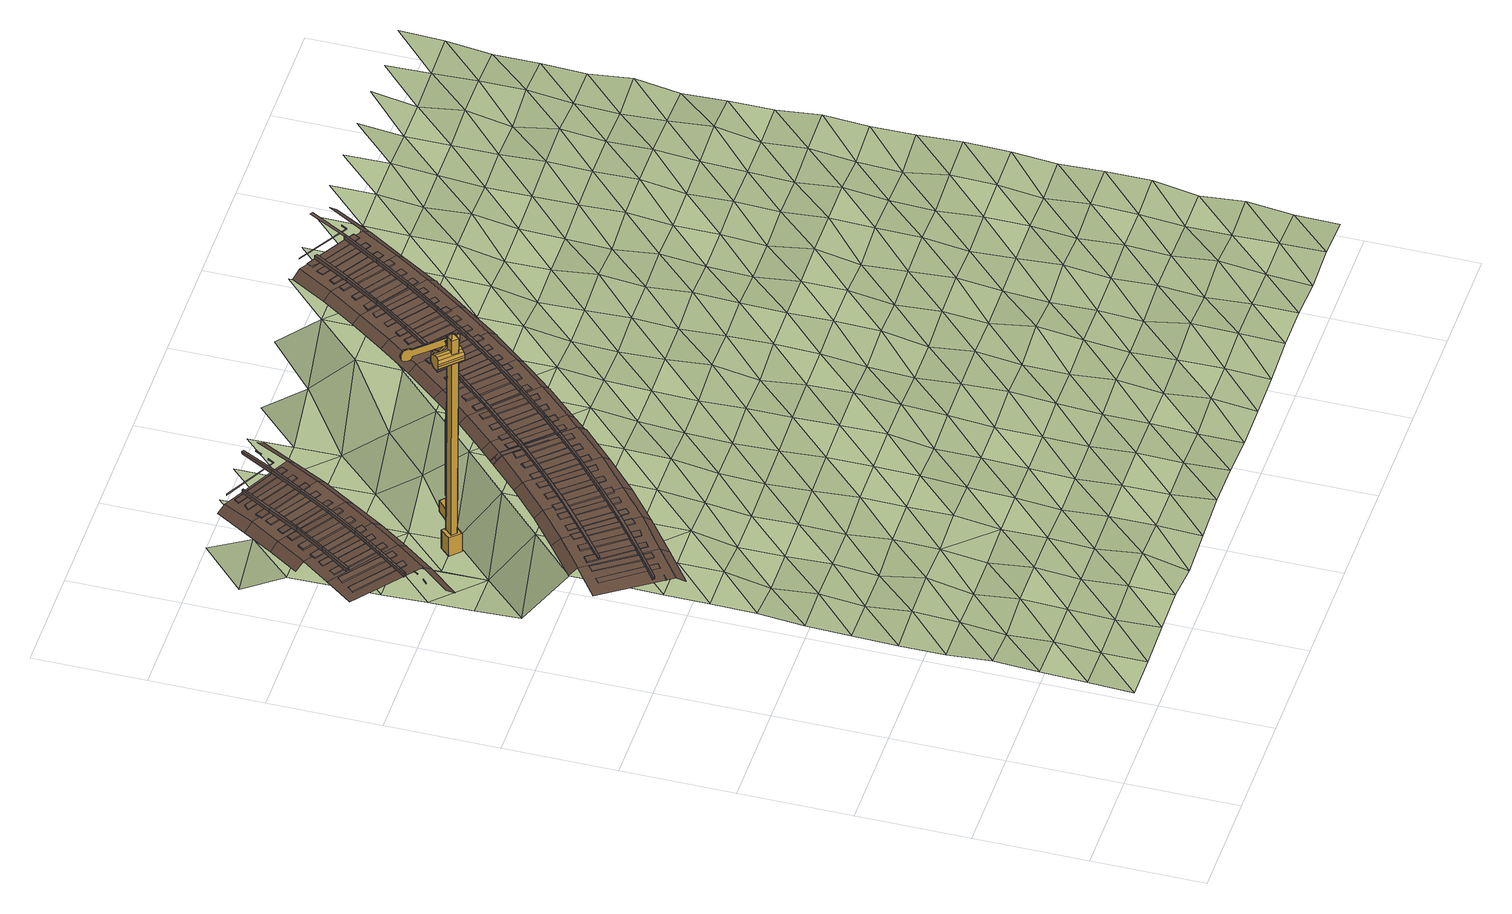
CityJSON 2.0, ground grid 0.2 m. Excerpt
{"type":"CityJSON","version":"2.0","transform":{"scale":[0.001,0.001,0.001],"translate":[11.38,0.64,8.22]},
"CityObjects":{
"cityfurniture1":{"type":"CityFurniture","attributes":{"function":"1090"},"geometry":[{"type":"MultiSurface","lod":"3","boundaries":[[[0,1,2,3]],[[1,0,4,5]],[[3,2,6,7]],[[2,1,5,6]],[[3,7,4,0]],[[8,9,10,11]],[[12,13,14,15]],[[13,8,11,14]],[[12,15,10,9]],[[16,17,18,19]],[[19,18,20,21]],[[22,23,21,20]],[[23,16,19,21]],[[22,20,18,17]],[[15,14,23,22]],[[15,22,17,10]],[[11,10,17,16]],[[7,12,9,4]],[[14,11,16,23]],[[6,5,8,13]],[[5,4,9,8]],[[7,6,13,12]],[[24,25,26,27]],[[28,29,30,31]],[[27,26,32,33]],[[34,35,29,28]],[[33,36,30,29,35,37,24,27]],[[34,28,31,38,32,26,25,39]],[[33,32,38,36]],[[39,37,35,34]],[[36,38,31,30]],[[25,24,37,39]],[[40,41,42,43]],[[44,45,42,41]],[[44,46,47,45]],[[46,40,43,47]],[[43,42,45,47]],[[40,46,44,41]],[[48,49,50,51]],[[51,50,52,53]],[[54,55,56,57]],[[58,59,55,54]],[[53,52,60,61]],[[53,61,56,55,59,62,48,51]],[[58,54,57,60,52,50,49,63]],[[61,60,57,56]],[[63,62,59,58]],[[49,48,62,63]],[[64,65,66,67]],[[65,68,69,66]],[[70,69,68,71]],[[64,71,68,65]],[[67,66,69,70]],[[67,70,71,64]],[[72,73,74,41]],[[72,75,76,73]],[[75,77,78,76]],[[77,41,74,78]],[[73,76,78,74]],[[72,41,77,75]],[[79,80,81,82]],[[83,81,82,84]],[[85,80,81,83]],[[86,79,80,85]],[[84,82,79,86]],[[87,88,89,90]],[[88,87,91,92]],[[92,91,93,94]],[[90,89,94,93]],[[89,88,92,94]],[[90,93,91,87]],[[95,96,97,98]],[[99,100,96,95]],[[101,102,100,99]],[[103,104,102,101]],[[104,103,105,106]],[[106,105,107,108]],[[108,107,109,110]],[[110,109,111,112]],[[112,111,113,114]],[[113,115,116,114]],[[116,115,117,118]],[[118,117,119,120]],[[121,122,120,119]],[[123,122,121,124]],[[125,126,123,124]],[[98,97,126,125]],[[116,118,120,122,123,126,97,96,100,102,104,106,108,110,112,114]],[[124,121,119,117,115,113,111,109,107,105,103,101,99,95,98,125]],[[86,127,84]],[[84,127,83]],[[83,127,85]],[[85,127,86]],[[128,129,130,131]],[[132,128,131,133]],[[134,132,133,135]],[[136,134,135,137]],[[137,138,139,136]],[[138,140,141,139]],[[140,142,143,141]],[[142,144,145,143]],[[144,146,147,145]],[[146,148,149,147]],[[148,150,151,149]],[[150,152,153,151]],[[154,153,152,155]],[[156,154,155,157]],[[158,156,157,159]],[[129,158,159,130]],[[157,155,152,150,148,146,144,142,140,138,137,135,133,131,130,159]],[[149,151,153,154,156,158,129,128,132,134,136,139,141,143,145,147]],[[160,161,162,163]],[[164,165,166,167]],[[167,166,168,169]],[[170,171,165,164]],[[172,173,171,170]],[[174,175,176,177]],[[178,179,180,181]],[[177,176,182,183]],[[184,185,162,161]],[[186,187,188,189]],[[190,164,167,191]],[[191,167,169,192]],[[193,194,195,196]],[[197,186,189,198]],[[199,200,201,202]],[[203,178,181,204]],[[205,195,194,206]],[[175,207,176]],[[176,207,208,182]],[[209,210,211,212]],[[213,172,170,214]],[[215,216,217,218]],[[214,170,164,190]],[[219,220,221,222]],[[216,223,224,217]],[[225,199,202,226]],[[223,227,228,224]],[[200,209,212,201]],[[229,225,226,230]],[[227,205,206,228]],[[198,229,230,197]],[[231,232,220,219]],[[204,181,233,234]],[[192,169,178,203]],[[184,235,236,237,213,214,190,191,192,203,204,234,208,207,175,238,185],[206,194,193,210,209,200,199,225,229,198,189,188,218,217,224,228],[232,239,240,241,242,221,220]],[[234,233,182,208]],[[243,237,236]],[[210,193,196,211]],[[244,245,241,240]],[[172,213,237,243]],[[169,168,179,178]],[[181,180,246,233]],[[233,246,183,182]],[[247,243,236,248]],[[173,172,243,247]],[[238,249,162,185]],[[249,238,175]],[[222,242,241,245]],[[242,222,221]],[[163,250,174,177,183,246,180,179,168,166,165,171,173,247,248,251,160]],[[249,250,163,162]],[[250,249,175,174]],[[251,252,161,160]],[[252,251,248,236]],[[252,235,184,161]],[[235,252,236]],[[239,231,244,240]],[[231,219,222,245,244]],[[231,239,232]],[[215,187,186,197,230,226,202,201,212,211,196,195,205,227,223,216]],[[218,188,187,215]],[[253,254,255,256]],[[257,258,259,260]],[[256,255,261,262]],[[263,264,258,257]],[[256,262,265,259,258,264,266,253]],[[257,260,267,261,255,254,268,263]],[[262,261,265]],[[261,267,265]],[[268,266,264,263]],[[260,259,265,267]],[[266,268,254,253]],[[269,270,271,272,273,274,275,276]],[[270,277,278,271]],[[279,280,278,277,281,282,283,284]],[[276,282,281,269]],[[269,281,277,270]],[[284,274,273,279]],[[275,283,282,276]],[[283,275,274,284]],[[280,272,271,278]],[[279,273,272,280]]]}]},
"terrain1":{"type":"TINRelief","geometry":[{"type":"CompositeSurface","lod":"3","boundaries":[[[285,286,287]],[[285,287,288]],[[289,290,286]],[[285,289,286]],[[291,292,290]],[[291,290,289]],[[293,294,292]],[[295,285,288]],[[293,292,291]],[[296,297,294]],[[295,288,298]],[[299,289,285]],[[296,294,293]],[[300,301,297]],[[299,285,295]],[[302,291,289]],[[300,297,296]],[[303,304,301]],[[299,302,289]],[[305,293,291]],[[306,295,298]],[[303,301,300]],[[307,308,304]],[[305,291,302]],[[309,296,293]],[[306,298,310]],[[311,299,295]],[[303,307,304]],[[312,313,308]],[[309,293,305]],[[314,300,296]],[[311,295,306]],[[315,302,299]],[[312,308,307]],[[316,317,313]],[[314,296,309]],[[318,303,300]],[[315,299,311]],[[319,305,302]],[[316,313,312]],[[320,321,317]],[[322,306,310]],[[318,300,314]],[[323,307,303]],[[315,319,302]],[[324,309,305]],[[316,320,317]],[[322,310,325]],[[326,327,321]],[[328,311,306]],[[323,303,318]],[[329,312,307]],[[324,305,319]],[[330,314,309]],[[326,321,320]],[[322,328,306]],[[331,332,327]],[[333,315,311]],[[323,329,307]],[[334,316,312]],[[330,309,324]],[[335,318,314]],[[331,327,326]],[[333,311,328]],[[336,337,332]],[[320,316,334]],[[338,319,315]],[[334,312,329]],[[339,322,325]],[[335,314,330]],[[336,340,337]],[[338,324,319]],[[341,323,318]],[[331,336,332]],[[338,315,333]],[[342,339,325]],[[343,326,320]],[[328,322,344]],[[320,334,345]],[[341,318,335]],[[346,329,323]],[[347,348,340]],[[349,330,324]],[[345,343,320]],[[344,322,339]],[[324,338,350]],[[351,331,326]],[[352,333,328]],[[340,336,347]],[[346,323,341]],[[353,334,329]],[[349,324,350]],[[354,355,348]],[[356,335,330]],[[351,326,343]],[[352,328,344]],[[357,336,331]],[[358,338,333]],[[346,353,329]],[[347,336,359]],[[360,339,342]],[[361,345,334]],[[354,348,347]],[[356,330,349]],[[362,363,355]],[[364,341,335]],[[357,331,351]],[[358,333,352]],[[46,359,336]],[[365,350,338]],[[361,334,353]],[[360,342,366]],[[367,344,339]],[[343,345,368]],[[362,355,354]],[[364,335,356]],[[369,370,363]],[[371,346,341]],[[357,46,336]],[[365,338,358]],[[372,347,359]],[[368,351,343]],[[373,349,350]],[[360,367,339]],[[368,345,361]],[[374,352,344]],[[362,369,363]],[[371,341,364]],[[372,354,347]],[[375,353,346]],[[372,359,46]],[[365,373,350]],[[376,356,349]],[[374,344,367]],[[377,358,352]],[[378,357,351]],[[379,370,369]],[[375,346,371]],[[380,351,368]],[[381,360,366]],[[382,361,353]],[[376,349,373]],[[383,362,354]],[[384,364,356]],[[354,372,385]],[[377,352,374]],[[378,351,380]],[[386,365,358]],[[387,46,357]],[[375,382,353]],[[381,366,388]],[[389,367,360]],[[390,368,361]],[[383,354,385]],[[384,356,376]],[[391,369,362]],[[392,371,364]],[[386,358,377]],[[387,357,378]],[[393,372,46]],[[394,373,365]],[[389,360,381]],[[390,361,382]],[[395,374,367]],[[396,380,368]],[[391,362,383]],[[392,364,384]],[[397,375,371]],[[393,46,387]],[[394,365,386]],[[398,385,372]],[[399,376,373]],[[396,368,390]],[[389,395,367]],[[400,377,374]],[[401,378,380]],[[391,402,369]],[[397,371,392]],[[403,381,388]],[[404,382,375]],[[398,372,393]],[[394,399,373]],[[405,384,376]],[[406,383,385]],[[378,401,387]],[[400,374,395]],[[396,401,380]],[[407,386,377]],[[404,375,397]],[[403,388,408]],[[409,389,381]],[[406,391,383]],[[410,390,382]],[[405,376,399]],[[398,406,385]],[[411,392,384]],[[407,377,400]],[[412,393,387]],[[413,394,386]],[[409,381,403]],[[404,410,382]],[[387,401,414]],[[415,395,389]],[[416,396,390]],[[411,384,405]],[[417,397,392]],[[412,387,414]],[[391,406,418]],[[413,386,407]],[[419,398,393]],[[420,399,394]],[[401,396,416]],[[416,390,410]],[[415,389,409]],[[421,400,395]],[[417,392,411]],[[391,418,422]],[[423,403,408]],[[424,404,397]],[[412,419,393]],[[420,394,413]],[[425,405,399]],[[406,398,426]],[[427,414,401]],[[415,421,395]],[[428,407,400]],[[424,397,417]],[[423,408,429]],[[401,416,427]],[[430,409,403]],[[431,410,404]],[[426,418,406]],[[426,398,419]],[[420,425,399]],[[432,411,405]],[[428,400,421]],[[433,412,414]],[[434,413,407]],[[430,403,423]],[[414,427,435]],[[431,404,424]],[[436,416,410]],[[437,415,409]],[[405,425,432]],[[438,417,411]],[[433,414,435]],[[434,407,428]],[[418,426,439]],[[440,419,412]],[[441,420,413]],[[431,436,410]],[[437,409,430]],[[442,421,415]],[[443,427,416]],[[438,411,432]],[[444,418,439]],[[445,423,429]],[[446,424,417]],[[433,440,412]],[[441,413,434]],[[447,425,420]],[[426,419,448]],[[443,435,427]],[[442,415,437]],[[443,416,436]],[[449,428,421]],[[446,417,438]],[[445,429,450]],[[451,430,423]],[[452,431,424]],[[448,419,440]],[[447,420,441]],[[453,432,425]],[[454,439,426]],[[442,449,421]],[[455,433,435]],[[456,434,428]],[[451,423,445]],[[435,443,457]],[[452,424,446]],[[458,436,431]],[[459,437,430]],[[454,426,448]],[[447,453,425]],[[460,438,432]],[[435,457,455]],[[456,428,449]],[[461,440,433]],[[462,441,434]],[[459,430,451]],[[458,431,452]],[[463,442,437]],[[464,443,436]],[[460,432,453]],[[465,439,454]],[[466,445,450]],[[467,446,438]],[[461,433,455]],[[462,434,456]],[[468,448,440]],[[469,447,441]],[[463,437,459]],[[458,464,436]],[[470,449,442]],[[471,457,443]],[[467,438,460]],[[472,466,450]],[[473,451,445]],[[474,452,446]],[[461,468,440]],[[469,441,462]],[[475,454,448]],[[476,453,447]],[[463,470,442]],[[471,443,464]],[[477,455,457]],[[478,456,449]],[[473,445,466]],[[474,446,467]],[[479,458,452]],[[480,459,451]],[[475,448,468]],[[476,447,469]],[[481,460,453]],[[477,457,471]],[[478,449,470]],[[482,461,455]],[[483,462,456]],[[479,452,474]],[[480,451,473]],[[484,463,459]],[[485,464,458]],[[476,481,453]],[[486,454,475]],[[487,466,472]],[[488,467,460]],[[482,455,477]],[[483,456,478]],[[489,468,461]],[[490,469,462]],[[484,459,480]],[[485,458,479]],[[491,470,463]],[[492,471,464]],[[488,460,481]],[[487,472,493]],[[494,473,466]],[[489,475,468]],[[495,474,467]],[[489,461,482]],[[462,483,490]],[[496,476,469]],[[491,463,484]],[[485,492,464]],[[497,477,471]],[[498,478,470]],[[487,494,466]],[[495,467,488]],[[499,480,473]],[[500,479,474]],[[496,469,490]],[[501,481,476]],[[497,471,492]],[[475,489,502]],[[491,498,470]],[[503,482,477]],[[504,483,478]],[[499,473,494]],[[500,474,495]],[[505,484,480]],[[506,485,479]],[[501,476,496]],[[507,475,502]],[[508,487,493]],[[509,488,481]],[[503,477,497]],[[504,478,498]],[[510,489,482]],[[511,490,483]],[[505,480,499]],[[506,479,500]],[[512,491,484]],[[513,492,485]],[[501,509,481]],[[508,493,514]],[[515,494,487]],[[516,495,488]],[[510,482,503]],[[511,483,504]],[[502,489,517]],[[518,496,490]],[[512,484,505]],[[513,485,506]],[[519,497,492]],[[520,498,491]],[[515,487,508]],[[516,488,509]],[[521,500,495]],[[522,499,494]],[[517,489,510]],[[518,490,511]],[[523,501,496]],[[513,519,492]],[[520,491,512]],[[524,503,497]],[[525,504,498]],[[521,495,516]],[[515,522,494]],[[526,505,499]],[[527,506,500]],[[523,496,518]],[[517,528,502]],[[529,508,514]],[[530,509,501]],[[524,497,519]],[[520,525,498]],[[531,511,504]],[[532,510,503]],[[526,499,522]],[[527,500,521]],[[533,512,505]],[[534,513,506]],[[530,501,523]],[[529,514,535]],[[536,515,508]],[[537,516,509]],[[532,503,524]],[[531,504,525]],[[538,518,511]],[[539,517,510]],[[533,505,526]],[[534,506,527]],[[540,519,513]],[[541,520,512]],[[536,508,529]],[[530,537,509]],[[542,522,515]],[[543,521,516]],[[538,511,531]],[[539,510,532]],[[544,523,518]],[[540,513,534]],[[541,512,533]],[[545,524,519]],[[546,525,520]],[[542,515,536]],[[543,516,537]],[[547,526,522]],[[548,527,521]],[[544,518,538]],[[549,517,539]],[[550,529,535]],[[551,530,523]],[[540,545,519]],[[546,520,541]],[[552,532,524]],[[553,531,525]],[[542,547,522]],[[548,521,543]],[[554,533,526]],[[555,534,527]],[[551,523,544]],[[550,535,556]],[[557,536,529]],[[558,537,530]],[[552,524,545]],[[546,553,525]],[[559,539,532]],[[560,538,531]],[[554,526,547]],[[555,527,548]],[[561,540,534]],[[562,541,533]],[[557,529,550]],[[558,530,551]],[[563,543,537]],[[564,542,536]],[[559,532,552]],[[560,531,553]],[[565,544,538]],[[561,534,555]],[[562,533,554]],[[566,545,540]],[[567,546,541]],[[558,563,537]],[[564,536,557]],[[568,547,542]],[[569,548,543]],[[565,538,560]],[[539,559,570]],[[571,551,544]],[[566,540,561]],[[567,541,562]],[[572,553,546]],[[573,552,545]],[[568,542,564]],[[569,543,563]],[[574,554,547]],[[575,555,548]],[[571,544,565]],[[576,558,551]],[[566,573,545]],[[572,546,567]],[[577,560,553]],[[578,559,552]],[[568,574,547]],[[575,548,569]],[[579,561,555]],[[580,562,554]],[[571,576,551]],[[581,563,558]],[[572,577,553]],[[578,552,573]],[[582,565,560]],[[579,555,575]],[[580,554,574]],[[583,566,561]],[[584,567,562]],[[581,558,576]],[[585,569,563]],[[582,560,577]],[[586,559,578]],[[587,571,565]],[[583,561,579]],[[584,562,580]],[[588,573,566]],[[589,572,567]],[[581,585,563]],[[590,575,569]],[[587,565,582]],[[576,571,591]],[[588,566,583]],[[589,567,584]],[[592,578,573]],[[593,577,572]],[[590,569,585]],[[594,579,575]],[[591,571,587]],[[595,581,576]],[[588,592,573]],[[593,572,589]],[[596,582,577]],[[594,575,590]],[[597,583,579]],[[595,576,591]],[[598,585,581]],[[593,596,577]],[[599,578,592]],[[600,587,582]],[[597,579,594]],[[601,588,583]],[[598,581,595]],[[602,590,585]],[[600,582,596]],[[603,591,587]],[[601,583,597]],[[604,592,588]],[[598,602,585]],[[605,594,590]],[[603,587,600]],[[606,595,591]],[[604,588,601]],[[605,590,602]],[[607,597,594]],[[606,591,603]],[[608,598,595]],[[604,609,592]],[[607,594,605]],[[610,601,597]],[[608,595,606]],[[611,602,598]],[[610,597,607]],[[612,604,601]],[[611,598,608]],[[613,605,602]],[[612,601,610]],[[611,613,602]],[[614,607,605]],[[615,604,612]],[[614,605,613]],[[616,610,607]],[[616,607,614]],[[617,612,610]],[[617,610,616]],[[618,612,617]]]}]},
"railway1":{"type":"Railway","attributes":{"function":"1855"},"geometry":[{"type":"MultiSurface","lod":"3","boundaries":[[[619,620,621,622]],[[623,624,625,626]],[[627,628,629,630]],[[631,632,626,625]],[[633,631,625,624]],[[634,635,636,637]],[[638,634,637,639]],[[640,638,639,641]],[[642,643,644,645]],[[645,644,646,647]],[[648,627,630,649]],[[650,651,652,653]],[[654,655,647,646]],[[643,654,646,644]],[[651,656,657,652]],[[658,659,660,628]],[[652,657,661,653]],[[662,650,653,661]],[[663,664,665,666]],[[667,668,669,670]],[[671,667,670,672]],[[673,671,672,674]],[[656,662,661,657]],[[664,675,676,665]],[[677,658,628,627]],[[665,676,678,666]],[[679,663,666,678]],[[680,681,682,683]],[[684,685,635,634]],[[686,684,634,638]],[[687,686,638,640]],[[675,679,678,676]],[[681,688,689,682]],[[690,677,627,648]],[[682,689,691,683]],[[692,693,694,695]],[[696,680,683,691]],[[697,698,659,658]],[[693,699,700,694]],[[696,691,689,688]],[[694,700,701,695]],[[702,692,695,701]],[[703,704,668,667]],[[705,706,707,708]],[[709,703,667,671]],[[710,709,671,673]],[[711,697,658,677]],[[699,702,701,700]],[[706,712,713,707]],[[707,713,714,708]],[[715,716,717,718]],[[719,705,708,714]],[[720,721,685,684]],[[722,720,684,686]],[[723,722,686,687]],[[716,724,725,717]],[[726,711,677,690]],[[712,719,714,713]],[[717,725,727,718]],[[728,729,698,697]],[[730,731,732,733]],[[734,715,718,727]],[[731,735,736,732]],[[724,734,727,725]],[[737,738,704,703]],[[739,737,703,709]],[[740,739,709,710]],[[732,736,741,733]],[[742,743,744,745]],[[746,730,733,741]],[[747,728,697,711]],[[743,748,749,744]],[[735,746,741,736]],[[750,751,752,753]],[[754,755,721,720]],[[744,749,756,745]],[[757,754,720,722]],[[758,757,722,723]],[[759,742,745,756]],[[760,747,711,726]],[[751,761,762,752]],[[763,764,729,728]],[[752,762,765,753]],[[748,759,756,749]],[[766,767,768,769]],[[770,750,753,765]],[[771,772,738,737]],[[773,771,737,739]],[[774,773,739,740]],[[767,775,776,768]],[[761,770,765,762]],[[768,776,777,769]],[[778,779,780,781]],[[782,763,728,747]],[[783,766,769,777]],[[784,785,786,787]],[[779,788,789,780]],[[790,791,792,793]],[[794,795,755,754]],[[796,794,754,757]],[[775,783,777,776]],[[797,796,757,758]],[[780,789,798,781]],[[799,778,781,798]],[[787,786,800,801]],[[802,803,804,805]],[[806,802,805,807]],[[808,806,807,809]],[[810,782,747,760]],[[764,763,782,810]],[[811,812,813,814]],[[791,815,816,792]],[[792,816,817,793]],[[788,799,798,789]],[[818,784,787,801]],[[819,790,793,817]],[[820,821,785,784]],[[812,822,823,813]],[[824,825,826,827]],[[828,829,830,831]],[[832,828,831,833]],[[834,832,833,835]],[[813,823,836,814]],[[815,819,817,816]],[[837,811,814,836]],[[838,839,803,802]],[[840,838,802,806]],[[841,818,801,800]],[[842,840,806,808]],[[825,843,844,826]],[[845,846,847,848]],[[826,844,849,827]],[[822,837,836,823]],[[850,824,827,849]],[[851,820,784,818]],[[852,853,854,855]],[[846,856,857,847]],[[847,857,858,848]],[[859,860,829,828]],[[843,850,849,844]],[[861,859,828,832]],[[862,861,832,834]],[[863,864,821,820]],[[865,845,848,858]],[[853,866,867,854]],[[868,869,870,871]],[[854,867,872,855]],[[873,851,818,841]],[[874,852,855,872]],[[856,865,858,857]],[[875,876,839,838]],[[877,875,838,840]],[[878,877,840,842]],[[869,879,880,870]],[[881,882,883,884]],[[885,863,820,851]],[[870,880,886,871]],[[866,874,872,867]],[[887,868,871,886]],[[888,889,890,891]],[[892,893,864,863]],[[882,894,895,883]],[[896,897,860,859]],[[898,896,859,861]],[[899,898,861,862]],[[883,895,900,884]],[[879,887,886,880]],[[901,881,884,900]],[[902,903,904,905]],[[889,906,907,890]],[[908,885,851,873]],[[890,907,909,891]],[[910,911,876,875]],[[912,910,875,877]],[[913,912,877,878]],[[914,888,891,909]],[[894,901,900,895]],[[915,916,917,918]],[[919,892,863,885]],[[903,920,921,904]],[[904,921,922,905]],[[923,902,905,922]],[[906,914,909,907]],[[924,925,893,892]],[[926,927,928,929]],[[930,931,897,896]],[[916,932,933,917]],[[934,930,896,898]],[[935,934,898,899]],[[917,933,936,918]],[[937,915,918,936]],[[920,923,922,921]],[[938,939,940,941]],[[942,919,885,908]],[[943,944,911,910]],[[945,943,910,912]],[[946,945,912,913]],[[927,947,948,928]],[[928,948,949,929]],[[950,926,929,949]],[[932,937,936,933]],[[951,952,953,954]],[[955,924,892,919]],[[939,956,957,940]],[[958,959,925,924]],[[940,957,960,941]],[[961,938,941,960]],[[947,950,949,948]],[[962,963,964,965]],[[966,967,931,930]],[[968,966,930,934]],[[969,968,934,935]],[[952,970,971,953]],[[953,971,972,954]],[[973,951,954,972]],[[974,975,944,943]],[[976,974,943,945]],[[977,976,945,946]],[[956,961,960,957]],[[978,979,980,981]],[[982,955,919,942]],[[963,983,984,964]],[[964,984,985,965]],[[986,962,965,985]],[[987,958,924,955]],[[988,989,990,991]],[[970,973,972,971]],[[992,993,959,958]],[[979,994,995,980]],[[980,995,996,981]],[[997,978,981,996]],[[998,999,967,966]],[[1000,998,966,968]],[[1001,1002,1003,1004]],[[1005,1000,968,969]],[[983,986,985,984]],[[989,1006,1007,990]],[[990,1007,1008,991]],[[1009,1010,975,974]],[[1011,1009,974,976]],[[1012,1011,976,977]],[[1013,988,991,1008]],[[1014,1015,1016,1017]],[[1018,987,955,982]],[[994,997,996,995]],[[1002,1019,1020,1003]],[[1021,992,958,987]],[[1003,1020,1022,1004]],[[1023,1024,993,992]],[[1025,1026,1027,1028]],[[1029,1001,1004,1022]],[[1006,1013,1008,1007]],[[1015,1030,1031,1016]],[[1016,1031,1032,1017]],[[1033,1034,999,998]],[[1035,1033,998,1000]],[[1036,1035,1000,1005]],[[1037,1038,1039,1040]],[[1041,1014,1017,1032]],[[1042,1043,1010,1009]],[[1019,1029,1022,1020]],[[1044,1042,1009,1011]],[[1026,1045,1046,1027]],[[1047,1044,1011,1012]],[[1027,1046,1048,1028]],[[1049,1025,1028,1048]],[[1050,1021,987,1018]],[[1051,1023,992,1021]],[[1030,1041,1032,1031]],[[1038,1052,1053,1039]],[[1039,1053,1054,1040]],[[1055,1037,1040,1054]],[[1045,1049,1048,1046]],[[1056,1057,1058,1059]],[[1060,1061,1034,1033]],[[1059,1058,1062,1063]],[[1064,1060,1033,1035]],[[1065,1064,1035,1036]],[[1066,1067,1063,1062]],[[1068,1069,1070,1071]],[[1052,1055,1054,1053]],[[1072,1051,1021,1050]],[[1057,1066,1062,1058]],[[1073,1074,1060,1064]],[[1075,1073,1064,1065]],[[1069,1076,1077,1070]],[[1078,1079,1051,1072]]]}]},
"railway2":{"type":"Railway","attributes":{"function":"1855"},"geometry":[{"type":"MultiSurface","lod":"3","boundaries":[[[1080,1081,1082,1083]],[[1084,1085,1086,1087]],[[1088,1089,1090,1091]],[[1091,1090,1092,1093]],[[1094,1095,1093,1092]],[[1096,1097,1098,1099]],[[1100,1101,1102,1085]],[[1103,1104,1105,1106]],[[1107,1103,1106,1108]],[[1109,1107,1108,1110]],[[1111,1112,1113,1114]],[[1115,1112,1111,1116]],[[1117,1118,1114,1113]],[[1089,1094,1092,1090]],[[1119,1120,1121,1122]],[[1123,1124,1125,1126]],[[1127,1123,1126,1128]],[[1129,1127,1128,1130]],[[1131,1132,1133,1134]],[[1135,1132,1131,1136]],[[1137,1138,1134,1133]],[[1139,1100,1085,1084]],[[1117,1113,1112,1115]],[[1140,1141,1142,1143]],[[1144,1145,1101,1100]],[[1120,1146,1147,1121]],[[1148,1149,1150,1145]],[[1121,1147,1151,1122]],[[1152,1119,1122,1151]],[[1135,1137,1133,1132]],[[1153,1154,1104,1103]],[[1155,1156,1157,1158]],[[1159,1153,1103,1107]],[[1160,1159,1107,1109]],[[1141,1161,1162,1142]],[[1142,1162,1163,1143]],[[1164,1165,1124,1123]],[[1166,1164,1123,1127]],[[1167,1166,1127,1129]],[[1168,1140,1143,1163]],[[1146,1152,1151,1147]],[[1169,1170,1171,1172]],[[1156,1173,1174,1157]],[[1175,1144,1100,1139]],[[1157,1174,1176,1158]],[[1177,1148,1145,1144]],[[1178,1179,1149,1148]],[[1180,1155,1158,1176]],[[1181,1182,1183,1184]],[[1161,1168,1163,1162]],[[1170,1185,1186,1171]],[[1187,1188,1154,1153]],[[1189,1187,1153,1159]],[[1171,1186,1190,1172]],[[1191,1189,1159,1160]],[[1192,1169,1172,1190]],[[1193,1194,1165,1164]],[[1195,1196,1197,1198]],[[1199,1193,1164,1166]],[[1200,1199,1166,1167]],[[1173,1180,1176,1174]],[[1182,1201,1202,1183]],[[1183,1202,1203,1184]],[[1204,1181,1184,1203]],[[1205,1206,1207,1208]],[[1209,1210,1179,1178]],[[1211,1177,1144,1175]],[[1185,1192,1190,1186]],[[1212,1178,1148,1177]],[[1196,1213,1214,1197]],[[1197,1214,1215,1198]],[[1216,1217,1218,1219]],[[1220,1195,1198,1215]],[[1221,1222,1188,1187]],[[1223,1221,1187,1189]],[[1224,1223,1189,1191]],[[1201,1204,1203,1202]],[[1225,1226,1194,1193]],[[1206,1227,1228,1207]],[[1229,1225,1193,1199]],[[1230,1229,1199,1200]],[[1207,1228,1231,1208]],[[1232,1233,1234,1235]],[[1236,1205,1208,1231]],[[1213,1220,1215,1214]],[[1217,1237,1238,1218]],[[1218,1238,1239,1219]],[[1240,1209,1178,1212]],[[1241,1212,1177,1211]],[[1242,1216,1219,1239]],[[1233,1243,1244,1234]],[[1227,1236,1231,1228]],[[1234,1244,1245,1235]],[[1246,1247,1222,1221]],[[1248,1246,1221,1223]],[[1249,1248,1223,1224]],[[1250,1232,1235,1245]],[[1237,1242,1239,1238]],[[1251,1252,1253,1254]],[[1255,1240,1212,1241]],[[1243,1250,1245,1244]],[[1256,1257,1247,1246]],[[1258,1256,1246,1248]],[[1259,1258,1248,1249]],[[1252,1260,1261,1253]],[[1262,1263,1264,1265]],[[1266,1267,1240,1255]]]}]}
},
"vertices":[
[199,1210,167],[202,1212,167],[210,1204,167],[207,1201,167],[200,1209,219],[202,1212,219],[210,1204,219],[207,1201,219],[203,1212,270],[200,1209,270],[200,1209,322],[203,1212,322],[207,1201,270],[210,1202,270],[210,1202,322],[207,1200,322],[203,1210,375],[200,1209,375],[200,1208,427],[203,1210,427],[209,1200,427],[212,1202,427],[209,1200,375],[212,1202,375],[215,1214,489],[212,1210,489],[209,1214,491],[212,1216,491],[215,1208,498],[218,1210,498],[215,1214,500],[212,1210,500],[207,1214,495],[210,1218,495],[216,1206,495],[219,1210,495],[212,1216,498],[218,1210,491],[209,1214,498],[215,1208,491],[216,1202,55],[213,1200,55],[216,1198,491],[219,1201,491],[216,1197,55],[219,1194,491],[220,1200,55],[222,1198,491],[197,1218,456],[200,1220,456],[206,1216,460],[203,1213,460],[206,1214,466],[203,1212,466],[189,1232,479],[186,1230,479],[191,1225,484],[194,1228,484],[189,1233,472],[186,1230,472],[197,1224,482],[194,1221,482],[194,1222,456],[197,1224,456],[204,1218,472],[216,1204,485],[213,1201,485],[200,1214,472],[213,1208,494],[210,1206,494],[196,1218,479],[199,1222,479],[197,1217,55],[197,1217,94],[215,1200,94],[180,1200,55],[181,1200,94],[197,1182,55],[197,1182,94],[199,1210,94],[188,1198,94],[196,1190,94],[207,1201,94],[197,1188,514],[209,1198,514],[189,1197,514],[200,1208,514],[199,1210,115],[216,1226,115],[225,1218,115],[207,1201,115],[199,1210,139],[216,1226,139],[207,1201,139],[225,1218,139],[218,1197,469],[184,1232,469],[184,1232,475],[219,1198,475],[216,1194,465],[181,1229,465],[213,1192,462],[178,1226,462],[209,1188,460],[175,1222,460],[205,1185,462],[171,1218,462],[202,1181,465],[168,1214,465],[200,1178,469],[165,1213,469],[199,1178,475],[165,1213,475],[200,1178,479],[165,1213,479],[202,1181,484],[168,1214,485],[205,1184,487],[172,1218,488],[209,1188,489],[175,1222,489],[213,1192,487],[178,1226,488],[181,1229,485],[216,1194,484],[218,1197,479],[184,1230,479],[199,1198,523],[200,1208,492],[200,1208,495],[206,1214,495],[207,1213,492],[202,1206,490],[207,1212,490],[203,1205,489],[209,1210,489],[205,1204,489],[210,1209,489],[212,1208,489],[207,1202,489],[213,1206,490],[207,1201,490],[215,1205,492],[209,1200,492],[215,1205,495],[209,1200,495],[215,1205,497],[209,1200,497],[213,1206,498],[207,1201,498],[212,1208,500],[207,1202,500],[210,1209,501],[205,1204,501],[203,1205,500],[209,1210,500],[202,1206,498],[207,1212,498],[200,1208,497],[207,1213,497],[225,1194,485],[226,1197,485],[226,1197,500],[225,1194,500],[152,1271,485],[151,1270,485],[149,1271,490],[151,1273,490],[149,1271,494],[149,1273,494],[155,1267,482],[154,1267,482],[159,1265,482],[157,1263,482],[162,1257,503],[165,1259,503],[162,1262,505],[161,1259,505],[151,1273,498],[149,1271,498],[151,1269,503],[152,1271,503],[159,1265,506],[157,1263,506],[228,1198,485],[228,1198,500],[161,1263,487],[162,1261,489],[164,1262,489],[162,1263,487],[154,1271,485],[152,1274,490],[152,1275,494],[158,1267,501],[159,1266,501],[159,1265,501],[157,1267,501],[159,1265,485],[159,1266,485],[155,1271,491],[155,1271,494],[152,1270,494],[154,1270,491],[152,1274,498],[154,1271,503],[161,1263,501],[162,1263,501],[162,1263,505],[159,1266,506],[155,1271,497],[156,1270,500],[155,1269,500],[154,1270,497],[159,1266,482],[157,1270,482],[164,1259,491],[164,1259,494],[165,1261,494],[165,1261,491],[167,1255,494],[168,1258,494],[168,1258,498],[165,1257,498],[164,1259,497],[165,1261,497],[156,1270,489],[155,1269,489],[162,1261,500],[164,1262,500],[158,1267,487],[157,1267,487],[165,1257,489],[168,1258,489],[155,1267,505],[157,1269,505],[167,1259,487],[165,1259,485],[162,1263,482],[167,1259,501],[168,1259,489],[225,1201,489],[225,1201,498],[168,1259,498],[162,1262,482],[223,1198,489],[223,1198,498],[154,1267,505],[159,1259,482],[162,1257,485],[165,1258,501],[164,1257,501],[164,1257,487],[165,1258,487],[202,1220,462],[203,1221,462],[204,1220,465],[203,1218,465],[199,1226,466],[197,1224,466],[197,1222,469],[200,1225,469],[204,1221,468],[202,1218,468],[199,1225,463],[197,1224,463],[200,1221,469],[199,1222,460],[202,1222,469],[200,1222,460],[197,1224,474],[197,1224,476],[194,1226,479],[193,1228,478],[191,1229,476],[193,1229,472],[194,1226,471],[197,1225,472],[197,1226,476],[197,1228,479],[193,1230,476],[194,1230,478],[199,1225,474],[197,1226,472],[196,1228,471],[194,1230,472],
[139,79,154],[59,79,157],[59,0,154],[139,0,154],[139,160,158],[59,160,160],[139,240,154],[59,240,164],[139,319,161],[59,319,158],[220,79,158],[139,400,165],[59,400,158],[220,0,161],[220,160,161],[139,480,157],[59,480,160],[220,240,164],[139,559,165],[59,559,162],[220,319,154],[300,79,164],[139,640,157],[59,640,170],[220,400,170],[300,0,164],[300,160,158],[139,720,173],[59,720,171],[220,480,155],[300,240,165],[139,799,173],[59,799,171],[220,559,161],[300,319,155],[139,880,174],[59,880,173],[380,79,167],[220,640,158],[300,400,165],[380,0,149],[139,960,174],[59,960,173],[380,160,157],[220,720,158],[300,480,167],[139,1040,176],[59,1040,61],[380,240,161],[220,799,174],[300,559,158],[139,1120,56],[59,1120,58],[380,319,161],[460,79,161],[59,1200,56],[300,640,160],[460,0,157],[220,960,176],[460,160,160],[220,880,174],[300,720,158],[139,1279,53],[59,1279,53],[380,480,170],[380,400,171],[220,1040,176],[460,240,155],[300,799,168],[139,1359,52],[59,1359,53],[380,559,171],[220,1120,178],[460,319,162],[139,1200,56],[540,79,161],[300,880,176],[139,1440,49],[59,1440,52],[380,640,165],[460,400,165],[540,0,168],[540,160,161],[300,960,177],[139,1520,48],[59,1520,6],[380,720,161],[220,1279,52],[460,480,170],[540,240,155],[380,799,165],[460,559,171],[540,319,158],[300,1120,178],[139,1600,10],[300,1040,178],[620,79,162],[380,880,176],[220,1440,49],[460,640,171],[220,1359,51],[540,400,161],[300,1200,180],[620,0,165],[620,160,164],[380,960,178],[220,1520,48],[460,720,165],[300,1279,110],[540,480,161],[620,240,158],[380,1040,178],[460,799,162],[300,1359,49],[540,559,174],[620,319,160],[380,1120,180],[220,1600,45],[700,79,158],[460,880,165],[540,640,173],[300,1440,48],[620,400,160],[700,0,157],[700,160,160],[460,960,171],[540,720,171],[380,1279,181],[620,480,167],[380,1200,181],[700,240,160],[460,1040,180],[540,799,171],[300,1520,46],[380,1359,115],[620,559,171],[700,319,165],[300,1600,45],[780,79,167],[540,880,168],[620,640,176],[380,1440,46],[460,1120,181],[700,400,171],[780,0,158],[780,160,158],[540,960,170],[620,720,174],[460,1279,183],[700,480,168],[460,1200,181],[540,1040,173],[780,240,168],[620,799,165],[380,1520,45],[460,1359,184],[700,559,161],[780,319,161],[540,1120,181],[380,1600,43],[860,79,165],[620,880,178],[700,640,165],[460,1440,186],[780,400,161],[860,0,161],[860,160,164],[620,960,171],[700,720,174],[460,1520,104],[540,1279,184],[780,480,171],[540,1200,181],[620,1040,167],[860,240,160],[700,799,176],[540,1359,184],[780,559,162],[860,319,168],[620,1120,171],[460,1600,43],[940,79,174],[700,880,174],[540,1440,186],[780,640,176],[860,400,178],[620,1200,183],[940,0,171],[940,160,176],[700,960,170],[540,1520,187],[780,720,178],[620,1279,184],[860,480,165],[700,1040,174],[940,240,160],[780,799,176],[620,1359,184],[860,559,171],[940,319,165],[700,1120,171],[540,1600,119],[1020,79,171],[780,880,178],[620,1440,187],[860,640,165],[940,400,162],[700,1200,168],[1020,0,170],[1020,160,165],[780,960,181],[860,720,177],[700,1279,184],[940,480,168],[1020,240,171],[780,1040,174],[860,799,178],[620,1520,187],[700,1359,186],[940,559,177],[1020,319,167],[780,1120,181],[620,1600,189],[1100,79,167],[860,880,167],[700,1440,187],[940,640,171],[1020,400,177],[780,1200,171],[1100,0,162],[1100,160,177],[860,960,171],[700,1520,189],[940,720,165],[780,1279,171],[1020,480,171],[860,1040,178],[1100,240,168],[940,799,181],[780,1359,187],[1020,559,167],[1100,319,173],[860,1120,168],[700,1600,190],[1180,79,167],[940,880,168],[1020,640,177],[780,1440,187],[1100,400,167],[860,1200,171],[1180,0,168],[1180,160,165],[940,960,173],[1020,720,178],[780,1520,189],[860,1279,174],[1100,480,174],[1180,240,165],[940,1040,173],[1020,799,181],[860,1359,187],[1100,559,174],[1180,319,171],[940,1120,181],[780,1600,190],[1260,79,162],[1020,880,174],[860,1440,181],[1100,640,168],[1180,400,174],[940,1200,178],[1260,0,161],[1260,160,171],[1020,960,177],[860,1520,190],[1100,720,171],[940,1279,177],[1180,480,167],[1020,1040,174],[1260,240,164],[1100,799,180],[940,1359,177],[1180,559,177],[1260,319,178],[1020,1120,186],[860,1600,190],[1100,880,171],[1180,640,178],[940,1440,183],[1260,400,178],[1020,1200,184],[1100,960,174],[1180,720,164],[940,1520,190],[1020,1279,186],[1260,480,174],[1100,1040,177],[1180,799,168],[1020,1359,181],[1260,559,181],[1100,1120,184],[940,1600,189],[1180,880,177],[1020,1440,181],[1260,640,183],[1100,1200,181],[1180,960,171],[1020,1520,181],[1260,720,178],[1100,1279,189],[1180,1040,186],[1260,799,177],[1100,1359,174],[1180,1120,178],[1020,1600,190],[1260,880,183],[1100,1440,190],[1180,1200,174],[1260,960,174],[1100,1520,178],[1180,1279,177],[1260,1040,174],[1180,1359,187],[1260,1120,170],[1100,1600,192],[1180,1440,187],[1260,1200,184],[1180,1520,183],[1260,1279,174],[1260,1359,177],[1180,1600,181],[1260,1440,177],[1260,1520,186],[1260,1600,190],
[80,801,184],[90,807,184],[90,807,186],[80,801,186],[40,904,187],[104,818,187],[113,825,187],[50,912,187],[152,832,184],[66,947,187],[8,904,186],[91,787,184],[113,825,184],[50,912,186],[104,818,184],[135,868,194],[135,868,187],[72,822,187],[72,822,193],[136,864,194],[75,819,193],[136,864,187],[75,819,187],[64,922,187],[127,836,184],[127,835,187],[64,922,189],[136,843,187],[74,930,189],[162,819,173],[101,773,171],[93,944,187],[82,937,187],[82,937,189],[93,944,190],[136,843,186],[74,930,187],[149,852,186],[149,852,187],[127,993,189],[117,1007,177],[56,960,176],[159,859,187],[159,859,186],[116,962,187],[107,955,187],[107,955,190],[116,962,190],[152,968,196],[152,968,190],[93,920,189],[93,920,194],[155,965,196],[95,918,194],[155,965,190],[95,918,189],[173,870,186],[173,870,187],[218,882,187],[183,876,189],[183,876,187],[139,981,189],[130,973,187],[130,973,190],[139,981,190],[196,916,196],[196,916,190],[199,912,196],[199,912,190],[197,888,187],[197,888,189],[228,870,174],[206,896,189],[158,995,189],[148,987,189],[148,987,190],[158,995,190],[206,896,187],[184,1041,190],[174,1053,178],[218,906,187],[218,904,189],[226,912,190],[226,912,187],[210,1016,197],[210,1016,192],[180,1015,190],[171,1007,189],[171,1007,190],[180,1015,192],[212,1012,197],[212,1012,192],[279,932,187],[241,924,187],[241,924,190],[250,932,190],[199,1029,190],[190,1021,190],[190,1021,192],[199,1029,192],[250,932,187],[255,966,197],[255,966,190],[258,963,197],[258,963,190],[261,942,187],[261,942,190],[289,920,176],[271,950,190],[239,1091,192],[229,1103,180],[221,1049,190],[212,1041,190],[212,1041,192],[221,1049,193],[271,950,189],[284,962,189],[284,962,190],[266,1067,199],[267,1067,193],[268,1064,199],[268,1064,193],[293,970,190],[242,1069,190],[234,1061,190],[234,1061,193],[242,1069,193],[293,970,189],[338,985,190],[306,982,189],[306,982,190],[260,1085,190],[251,1077,190],[251,1077,193],[260,1085,193],[313,1017,197],[313,1017,192],[315,989,192],[316,1015,197],[316,1015,192],[315,989,190],[348,974,178],[325,999,190],[325,999,192],[298,1148,193],[287,1160,181],[335,1008,192],[281,1107,192],[273,1097,192],[273,1097,194],[281,1105,194],[335,1008,190],[328,1126,200],[328,1126,194],[330,1122,200],[330,1122,194],[348,1020,190],[348,1020,192],[356,1029,193],[303,1126,192],[293,1118,192],[293,1118,194],[303,1126,194],[398,1044,190],[356,1029,190],[319,1170,193],[308,1181,181],[280,1153,181],[292,1142,194],[369,1041,190],[369,1041,193],[319,1145,193],[311,1136,193],[311,1136,194],[319,1145,194],[375,1077,199],[375,1077,193],[377,1073,199],[377,1075,193],[377,1049,193],[377,1049,190],[404,1029,177],[393,1040,189],[348,1148,200],[348,1149,194],[316,1116,196],[316,1116,202],[351,1146,200],[319,1113,202],[351,1146,194],[319,1113,196],[409,1033,178],[335,1161,193],[328,1153,193],[328,1153,194],[335,1161,194],[388,1060,190],[388,1060,192],[396,1068,192],[423,1069,189],[396,1068,190],[370,1224,194],[359,1234,183],[407,1079,189],[407,1079,190],[357,1182,193],[348,1174,193],[348,1174,194],[357,1182,194],[398,1100,200],[398,1101,194],[364,1068,194],[364,1068,200],[399,1097,200],[367,1065,200],[399,1097,194],[367,1065,194],[415,1088,192],[415,1088,190],[399,1202,202],[399,1202,196],[402,1200,202],[434,1059,176],[402,1201,196],[427,1101,190],[427,1101,192],[377,1205,194],[369,1196,194],[369,1196,196],[377,1205,196],[436,1109,192],[436,1109,190],[478,1128,190],[393,1222,194],[385,1213,194],[385,1213,196],[393,1222,196],[447,1122,190],[447,1122,192],[456,1130,193],[450,1157,202],[450,1157,194],[453,1154,202],[453,1154,194],[418,1279,196],[407,1291,184],[456,1130,190],[466,1142,190],[466,1142,193],[412,1245,194],[404,1235,194],[404,1235,197],[412,1245,197],[473,1152,193],[489,1117,178],[473,1152,190],[449,1259,203],[449,1259,197],[452,1257,203],[452,1257,197],[486,1165,190],[486,1165,193],[431,1267,194],[424,1258,194],[424,1258,197],[431,1267,197],[529,1186,192],[494,1174,194],[494,1174,192],[447,1285,196],[439,1275,196],[439,1275,197],[447,1285,197],[466,1338,197],[453,1347,186],[505,1186,192],[505,1186,194],[502,1216,203],[502,1217,197],[505,1214,203],[505,1214,197],[513,1196,194],[513,1196,192],[465,1307,196],[457,1299,196],[457,1299,197],[465,1307,197],[523,1208,193],[523,1208,194],[540,1177,178],[530,1217,194],[497,1319,205],[497,1319,199],[500,1315,205],[500,1317,199],[530,1218,193],[479,1327,197],[473,1317,197],[473,1317,199],[479,1327,199],[579,1249,193],[542,1230,193],[542,1230,194],[549,1239,194],[549,1241,193],[511,1397,199],[498,1407,187],[498,1350,197],[491,1341,197],[491,1341,199],[498,1350,199],[552,1278,203],[552,1278,197],[559,1251,194],[559,1251,196],[555,1275,203],[555,1275,197],[566,1262,196],[566,1262,194],[516,1373,197],[508,1364,197],[508,1363,200],[516,1373,200],[591,1239,181],[542,1379,206],[542,1379,200],[545,1376,206],[545,1376,200],[577,1275,194],[577,1275,196],[584,1285,196],[584,1286,194],[530,1392,197],[523,1383,197],[523,1383,200],[530,1392,200],[627,1313,194],[595,1299,194],[595,1299,197],[553,1459,200],[540,1468,189],[601,1309,197],[601,1309,194],[547,1416,199],[540,1408,199],[540,1408,200],[547,1416,200],[598,1341,206],[598,1341,199],[601,1339,205],[601,1339,199],[611,1321,194],[611,1321,197],[617,1331,197],[617,1331,194],[585,1440,208],[585,1440,202],[588,1439,208],[588,1439,202],[564,1441,199],[556,1432,199],[556,1432,200],[564,1441,200],[639,1303,181],[627,1346,196],[627,1346,197],[635,1355,197],[635,1355,196],[674,1379,196],[577,1460,200],[569,1451,200],[569,1451,202],[577,1460,202],[595,1521,202],[581,1529,190],[645,1369,196],[645,1369,197],[652,1380,197],[652,1380,196],[643,1404,206],[643,1404,200],[646,1401,206],[593,1485,200],[587,1476,200],[587,1476,202],[593,1485,202],[646,1401,200],[661,1392,197],[661,1392,199],[668,1403,199],[626,1504,209],[626,1504,203],[630,1501,209],[630,1501,203],[667,1403,197],[609,1510,200],[603,1501,200],[603,1501,203],[609,1510,203],[687,1369,184],[677,1416,197],[677,1416,199],[716,1444,197],[684,1427,199],[633,1585,203],[619,1593,190],[620,1530,200],[614,1521,200],[614,1521,203],[620,1530,203],[684,1427,197],[693,1441,197],[693,1441,200],[700,1452,200],[684,1469,208],[684,1469,202],[688,1468,208],[688,1468,202],[636,1557,202],[630,1545,202],[630,1545,203],[636,1557,203],[700,1452,197],[664,1568,210],[664,1568,203],[668,1565,210],[707,1465,197],[707,1464,200],[668,1565,203],[713,1476,200],[713,1476,199],[729,1436,184],[757,1513,199],[723,1490,199],[723,1490,200],[729,1501,200],[729,1501,199],[643,1566,202],[737,1513,199],[737,1513,200],[643,1566,203],[725,1536,209],[725,1536,203],[742,1525,202],[649,1577,203],[728,1533,209],[728,1533,203],[742,1525,200],[649,1577,202],[657,1593,203],[752,1540,200],[752,1540,202],[657,1592,205],[771,1505,187],[766,1601,210],[761,1604,210],[766,1601,205],[758,1550,200],[758,1550,202],[809,1574,187],[796,1581,200],
[85,1210,72],[93,1218,72],[93,1218,74],[85,1210,74],[136,1216,61],[123,1226,72],[77,1174,74],[88,1162,62],[37,1321,67],[122,1254,71],[122,1254,72],[37,1322,69],[130,1263,72],[46,1331,69],[130,1263,69],[46,1331,67],[104,1230,72],[111,1239,71],[111,1239,72],[104,1230,74],[168,1282,69],[53,1369,65],[13,1319,67],[133,1303,78],[133,1303,72],[90,1249,74],[90,1249,80],[136,1301,78],[93,1247,80],[136,1299,72],[93,1247,74],[56,1345,68],[141,1277,72],[148,1286,72],[65,1354,68],[141,1277,69],[56,1343,65],[148,1286,69],[65,1354,65],[97,1396,64],[90,1387,64],[88,1387,65],[97,1396,65],[120,1397,74],[120,1397,69],[80,1345,71],[80,1345,77],[123,1396,75],[84,1342,77],[123,1396,69],[84,1342,71],[72,1363,67],[158,1298,71],[165,1307,71],[79,1372,67],[158,1298,69],[72,1363,65],[165,1307,69],[79,1372,65],[181,1271,58],[111,1415,62],[104,1404,64],[104,1405,65],[111,1415,65],[210,1338,68],[94,1421,62],[175,1322,68],[175,1322,69],[130,1476,61],[117,1484,48],[81,1431,49],[183,1331,69],[183,1331,68],[175,1358,75],[175,1358,69],[127,1440,62],[120,1429,62],[120,1429,65],[127,1440,65],[178,1355,75],[178,1355,69],[191,1343,67],[191,1343,69],[199,1353,69],[159,1452,72],[159,1452,65],[162,1451,72],[162,1451,67],[199,1353,67],[145,1464,62],[138,1453,62],[138,1453,64],[145,1464,64],[209,1367,65],[209,1367,68],[223,1327,56],[216,1377,68],[251,1396,65],[167,1530,59],[152,1538,46],[216,1377,65],[158,1484,61],[151,1473,61],[151,1473,62],[158,1484,62],[226,1392,65],[226,1392,68],[215,1415,72],[215,1415,67],[219,1412,72],[232,1401,67],[219,1412,67],[232,1401,65],[194,1509,69],[194,1509,64],[174,1508,59],[167,1497,59],[167,1498,62],[174,1509,62],[199,1506,69],[199,1506,64],[242,1415,65],[242,1415,67],[248,1424,65],[248,1424,64],[186,1529,59],[180,1517,59],[180,1517,62],[186,1529,61],[200,1586,56],[187,1594,45],[264,1387,53],[289,1455,64],[258,1440,64],[258,1440,65],[264,1449,65],[202,1553,59],[194,1544,59],[194,1544,61],[202,1553,61],[264,1449,64],[252,1472,71],[252,1472,65],[255,1471,71],[255,1471,65],[229,1565,68],[229,1565,62],[273,1463,62],[273,1463,65],[232,1564,68],[232,1564,62],[279,1472,65],[213,1573,58],[207,1564,58],[207,1564,59],[213,1573,59],[279,1472,62],[287,1488,62],[287,1488,64],[293,1497,64],[325,1516,62],[303,1445,52],[293,1497,62],[302,1510,62],[302,1510,64],[308,1521,62],[289,1532,69],[289,1532,62],[292,1529,69],[292,1529,62],[308,1521,61],[222,1589,56],[316,1537,61],[316,1537,62],[222,1589,59],[338,1506,49],[322,1593,67],[322,1592,61],[325,1590,67],[325,1589,61],[322,1548,59],[322,1548,62],[331,1562,59],[337,1573,59],[337,1573,61],[331,1562,62],[373,1569,48],[359,1577,59]
]}
